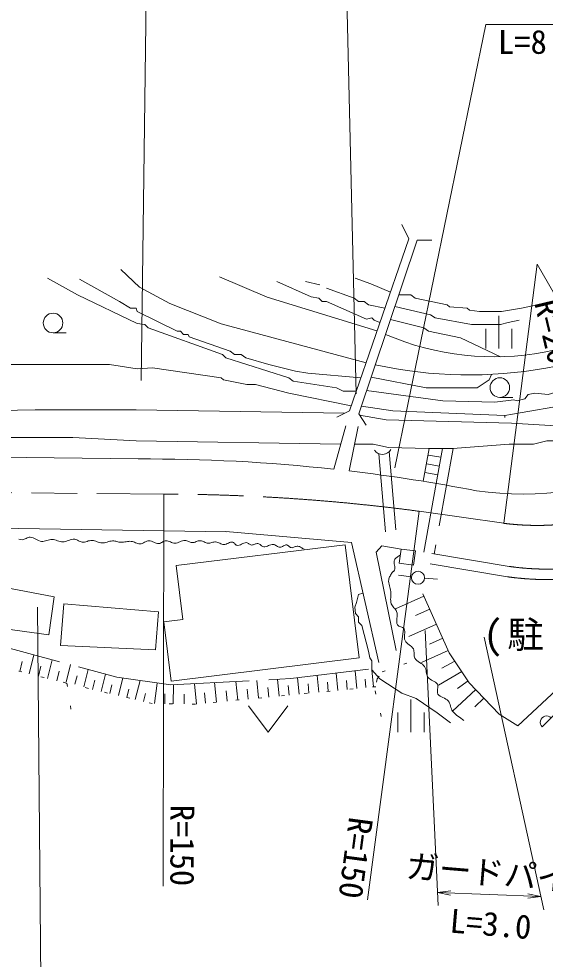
# Model space of a CAD drawing. Units: millimetres, scale not verified. Extents: x 40000 to 680000, y 20000 to 380000.
# Drawn here: x 468712 to 508952, y 264004 to 335964 of the extents above; entities that cross this region are included whole.
import ezdxf
from ezdxf.enums import TextEntityAlignment as Align

# ---------------------------------------------------------------- set-up
doc = ezdxf.new("R2010")
doc.units = ezdxf.units.MM
doc.header["$LTSCALE"] = 1000
for name, pattern in [('CHAIN', [18.5, 12, -1.5, 3.5, -1.5]), ('DASHED', [7.5, 6, -1.5]), ('DOTTED', [1.75, 0.25, -1.5])]:
    doc.linetypes.add(name, pattern=pattern)
for name, color, linetype, lineweight in [('M-BGD', 7, 'Continuous', 13), ('M-BMK', 2, 'CHAIN', 13), ('M-STR-HTXT', 7, 'Continuous', 13)]:
    doc.layers.add(name, color=color, linetype=linetype, lineweight=lineweight)
doc.styles.add('ＭＳ ゴシック', font='')
doc.styles.get('ＭＳ ゴシック').set_extended_font_data('MS Gothic')

# ---------------------------------------------------------------- blocks, each defined once
blk = doc.blocks.new('広葉樹林')
at = {"color": 7, "linetype": 'Continuous', "lineweight": 13}
blk.add_line((0, 0), (1, 0), dxfattribs=at)
blk.add_circle((0, 0.75), 0.75, dxfattribs=at)
blk = doc.blocks.new('荒地')
at = {"color": 7, "linetype": 'Continuous', "lineweight": 13}
for p, q in [((0, 0), (0, 2.5)), ((-1, 1.5), (-1, 0)), ((1, 1.5), (1, 0))]:
    blk.add_line(p, q, dxfattribs=at)
blk = doc.blocks.new('畑')
at = {"color": 7, "linetype": 'Continuous', "lineweight": 13}
for p, q in [((-1.5, 2), (0, 0)), ((0, 0), (1.5, 2))]:
    blk.add_line(p, q, dxfattribs=at)
blk = doc.blocks.new('open_arrow')
at = {"color": 0, "linetype": 'Continuous', "lineweight": -2}
blk.add_lwpolyline([(7.5, 1.25), (0, 0), (7.5, -1.25)], dxfattribs=at)

msp = doc.modelspace()

# ---------------------------------------------------------------- linework, layer by layer
at = {"layer": 'M-BGD'}
for p, q in [((498527, 319138), (498002, 320226)), ((493985, 305960), (498527, 319138)), ((499166, 319025), (494698, 305735)), ((500292, 319025), (499166, 319025)), ((477941, 315425), (476514, 316777)), ((473355, 316033), (476403, 314339)), ((487702, 314675), (484060, 316214)), ((494437, 316117), (495623, 315694)), ((480268, 314187), (477941, 315425)), ((490627, 315863), (491728, 315609)), ((495623, 315694), (497115, 315041)), ((496095, 312083), (487702, 314675)), ((477673, 313831), (477758, 313577)), ((484173, 312610), (480268, 314187)), ((495453, 314085), (496694, 313819)), ((508831, 314170), (507137, 313831)), ((495256, 309647), (484173, 312610)), ((506968, 312900), (506121, 312731)), ((508153, 307312), (507645, 307227)), ((477673, 306042), (493591, 305788)), ((493985, 305960), (493027, 305472)), ((494698, 305735), (495261, 304871)), ((506460, 305703), (505867, 305619)), ((505867, 305619), (505867, 305449)), ((492786, 301512), (493703, 304815)), ((493976, 301365), (494660, 304777)), ((477673, 303671), (493315, 303418)), ((496977, 303163), (500025, 303079)), ((500025, 303079), (500957, 303079)), ((501102, 303079), (500622, 300407)), ((500957, 303079), (501888, 303079)), ((506206, 303417), (501888, 303079)), ((442551, 302730), (477836, 302285)), ((499997, 302585), (500981, 302407)), ((499877, 301913), (500861, 301736)), ((499756, 301242), (500740, 301065)), ((442302, 297405), (484560, 296714)), ((506871, 281853), (523202, 297208)), ((484547, 296738), (494135, 295880)), ((494135, 295880), (496237, 286719)), ((496021, 295143), (496472, 295631)), ((497561, 287634), (496021, 295143)), ((496472, 295631), (497936, 295392)), ((498735, 293257), (497743, 293380)), ((499730, 293159), (500727, 293085)), ((499680, 291792), (497506, 290824)), ((501615, 287447), (499607, 291956)), ((494402, 290934), (494462, 290453)), ((500129, 290783), (499042, 290299)), ((508717, 281776), (517802, 290824)), ((500639, 289639), (498534, 288702)), ((501120, 288559), (500102, 288105)), ((469503, 285841), (469866, 287296)), ((501541, 287613), (499504, 286706)), ((503154, 285156), (501615, 287447)), ((468784, 286021), (468975, 286785)), ((470210, 285663), (470398, 286416)), ((470916, 285486), (471273, 286917)), ((472319, 285204), (472654, 286545)), ((502038, 286817), (501049, 286269)), ((471610, 285312), (471795, 286054)), ((473005, 285050), (473167, 285698)), ((473675, 284837), (474009, 286179)), ((475008, 284491), (475340, 285821)), ((491639, 284435), (491516, 285716)), ((493107, 284577), (492980, 285890)), ((494544, 284716), (494414, 286061)), ((495834, 284841), (495707, 286158)), ((495707, 286145), (496300, 285468)), ((502575, 286018), (500788, 284966)), ((474339, 284650), (474513, 285349)), ((475667, 284334), (475835, 285006)), ((476324, 284177), (476660, 285522)), ((477616, 283869), (477980, 285330)), ((479089, 283559), (479297, 285138)), ((480517, 283543), (480534, 284998)), ((482288, 283531), (482138, 285084)), ((483822, 283679), (483678, 285166)), ((485452, 283837), (485315, 285253)), ((487048, 283991), (486918, 285338)), ((488611, 284142), (488487, 285422)), ((490141, 284290), (490020, 285538)), ((490891, 284363), (490823, 285067)), ((492374, 284506), (492307, 285195)), ((493826, 284647), (493761, 285320)), ((495248, 284784), (495184, 285443)), ((496300, 285468), (497993, 284367)), ((503054, 285307), (502252, 284725)), ((505445, 282754), (503154, 285156)), ((476971, 284023), (477132, 284669)), ((478250, 283718), (478405, 284339)), ((479875, 283550), (479884, 284314)), ((481340, 283533), (481349, 284288)), ((482991, 283599), (482914, 284387)), ((484638, 283758), (484563, 284529)), ((486251, 283914), (486178, 284668)), ((487830, 284067), (487759, 284804)), ((489377, 284216), (489307, 284937)), ((497993, 284367), (499094, 283944)), ((503641, 284646), (501878, 282979)), ((499094, 283944), (500703, 282843)), ((504274, 283982), (503581, 283321)), ((500703, 282843), (501719, 282081)), ((506871, 281853), (505445, 282754))]:
    msp.add_line(p, q, dxfattribs=at)
at = {"layer": 'M-BGD', "linetype": 'DASHED'}
for p, q in [((500086, 303079), (499635, 300571)), ((501915, 303081), (500463, 295009)), ((496248, 302679), (496844, 295570)), ((497036, 302849), (497658, 295437)), ((500622, 300407), (499674, 295140)), ((506195, 294059), (499026, 295247)), ((506072, 293268), (498922, 294454)), ((466030, 288329), (476204, 285588)), ((489495, 285476), (495707, 286215)), ((476204, 285588), (480334, 284987)), ((480334, 284987), (489495, 285476))]:
    msp.add_line(p, q, dxfattribs=at)
at = {"layer": 'M-BGD', "linetype": 'DOTTED'}
for p, q in [((472339, 285129), (461976, 287728)), ((496487, 285992), (499059, 286893)), ((496112, 285447), (496487, 285992)), ((474027, 284725), (472375, 285250)), ((472395, 285115), (472713, 282998)), ((496112, 285447), (495943, 284528)), ((478908, 283561), (474027, 284725)), ((496003, 284857), (482211, 283523)), ((495943, 284528), (496450, 282444)), ((482211, 283523), (478908, 283561))]:
    msp.add_line(p, q, dxfattribs=at)
at = {"layer": 'M-BGD'}
for points in [[(470900, 316117), (473186, 314847), (477758, 312646)], [(488426, 315863), (491051, 314678), (491643, 314593), (491897, 314339), (492236, 314339), (495284, 312985)], [(492236, 315355), (494353, 314593), (494691, 314339), (495115, 314339), (495453, 314085)], [(497761, 314847), (498671, 314847), (499009, 314593), (501465, 314085), (501634, 313916), (502989, 313831), (503158, 313662), (503920, 313577), (505613, 313577), (507137, 313831)], [(476403, 314339), (477250, 313831), (477673, 313831)], [(497463, 313961), (500195, 313323), (500533, 313069), (503327, 312561), (505529, 312561), (506121, 312731)], [(477758, 313577), (480806, 312053), (481060, 312053), (481314, 311799), (481653, 311799), (481737, 311630), (484870, 310529), (485209, 310275), (485717, 310275), (486055, 310021), (487833, 309513), (489865, 309005), (490797, 308836), (494859, 308497)], [(495284, 312985), (495707, 313069), (495877, 312900), (496316, 312724)], [(477758, 312646), (478351, 312561), (478605, 312307), (484277, 310275), (484531, 310021), (489357, 308497), (489696, 308243), (492998, 307735), (493506, 307481), (494509, 307481)], [(497123, 312948), (499687, 312307), (500025, 312053), (502481, 311545), (505545, 310103)], [(477758, 309175), (475641, 309513), (459724, 309513), (453543, 309259), (440589, 307905)], [(477758, 309175), (478943, 309259), (484193, 308497), (484362, 308328), (486140, 307989), (486817, 307989), (489357, 307312), (494122, 306359)], [(504851, 308751), (504682, 308328), (503751, 307735), (500957, 307735), (499856, 307735), (495642, 308542)], [(514080, 308836), (513487, 308751), (513149, 308497), (510524, 307735), (510355, 307566), (509169, 307227), (508153, 307312)], [(495296, 307514), (501126, 306719), (505105, 306635), (506545, 306804)], [(514588, 307651), (513741, 307481), (513403, 307227), (510863, 306465), (506460, 305703)], [(507645, 307227), (507391, 306889), (506799, 306719), (506545, 306804)], [(477673, 306042), (469969, 306042), (465905, 305957), (452019, 305111), (440759, 305111)], [(494898, 306329), (497316, 305957), (505867, 305619)], [(506375, 305026), (510609, 304772), (513403, 305195), (515435, 305873)], [(494762, 305636), (496808, 305280), (506375, 305026)], [(515858, 304857), (513487, 304179), (510439, 303671), (509085, 303671), (508069, 303417), (506206, 303417)], [(451765, 303671), (452273, 303417), (453035, 303587), (458369, 303587), (463365, 303671), (467344, 303925), (472847, 303925), (477673, 303671)], [(494388, 303417), (495792, 303417), (496977, 303163)], [(490527, 295367), (490468, 295399), (490410, 295435), (490352, 295472), (490293, 295509), (490234, 295543), (490174, 295572), (490111, 295594), (490046, 295607), (489982, 295608), (489917, 295595), (489854, 295574), (489790, 295549), (489727, 295525), (489663, 295505), (489599, 295494), (489535, 295497), (489488, 295512), (489445, 295538), (489404, 295570), (489365, 295606), (489326, 295641), (489285, 295672), (489241, 295695), (489194, 295708), (489128, 295705), (489064, 295687), (489001, 295658), (488939, 295623), (488877, 295588), (488814, 295556), (488749, 295535), (488683, 295527), (488614, 295537), (488549, 295560), (488485, 295592), (488422, 295629), (488359, 295666), (488295, 295699), (488230, 295725), (488161, 295738), (488070, 295735), (487979, 295715), (487889, 295684), (487800, 295648), (487711, 295612), (487621, 295583), (487531, 295566), (487440, 295567), (487379, 295583), (487322, 295611), (487267, 295647), (487214, 295687), (487161, 295728), (487106, 295764), (487049, 295792), (486988, 295808), (486928, 295809), (486868, 295798), (486808, 295778), (486748, 295755), (486688, 295731), (486629, 295711), (486568, 295699), (486507, 295698), (486454, 295709), (486404, 295730), (486355, 295758), (486307, 295789), (486259, 295820), (486210, 295847), (486159, 295868), (486106, 295878), (486013, 295873), (485920, 295848), (485829, 295810), (485739, 295766), (485648, 295724), (485558, 295690), (485467, 295672), (485374, 295678), (485331, 295694), (485292, 295722), (485257, 295758), (485224, 295798), (485191, 295837), (485156, 295873), (485118, 295901), (485074, 295918), (484987, 295924), (484901, 295910), (484815, 295881), (484730, 295844), (484644, 295805), (484558, 295770), (484471, 295746), (484382, 295738), (484302, 295748), (484224, 295770), (484147, 295800), (484071, 295835), (483995, 295870), (483919, 295902), (483841, 295926), (483760, 295938), (483687, 295936), (483614, 295924), (483542, 295905), (483470, 295882), (483397, 295860), (483325, 295841), (483252, 295829), (483179, 295828), (483104, 295840), (483031, 295864), (482959, 295895), (482888, 295930), (482818, 295964), (482746, 295995), (482673, 296017), (482598, 296028), (482515, 296025), (482433, 296009), (482352, 295983), (482272, 295954), (482191, 295924), (482110, 295899), (482029, 295882), (481946, 295878), (481879, 295888), (481813, 295907), (481749, 295934), (481685, 295965), (481622, 295995), (481557, 296021), (481492, 296040), (481425, 296049), (481325, 296041), (481227, 296018), (481130, 295985), (481034, 295945), (480938, 295906), (480841, 295871), (480743, 295847), (480643, 295838), (480556, 295847), (480472, 295870), (480389, 295902), (480307, 295938), (480224, 295974), (480141, 296004), (480057, 296024), (479971, 296028), (479897, 296017), (479827, 295991), (479758, 295957), (479690, 295918), (479622, 295879), (479554, 295845), (479483, 295820), (479410, 295808), (479314, 295814), (479221, 295836), (479130, 295871), (479039, 295911), (478948, 295951), (478856, 295986), (478763, 296011), (478668, 296018), (478578, 296007), (478491, 295981), (478406, 295945), (478322, 295903), (478238, 295862), (478152, 295825), (478065, 295799), (477976, 295788), (477890, 295794), (477805, 295812), (477722, 295840), (477640, 295873), (477557, 295907), (477474, 295939), (477390, 295964), (477304, 295978), (477208, 295982), (477111, 295976), (477015, 295965), (476919, 295949), (476822, 295933), (476726, 295919), (476629, 295910), (476532, 295908), (476450, 295915), (476369, 295927), (476288, 295944), (476207, 295962), (476126, 295980), (476044, 295995), (475963, 296005), (475881, 296008), (475778, 296000), (475676, 295982), (475575, 295957), (475475, 295928), (475374, 295901), (475273, 295877), (475171, 295862), (475069, 295858), (474973, 295868), (474879, 295890), (474785, 295919), (474693, 295953), (474600, 295986), (474507, 296016), (474413, 296038), (474317, 296049), (474219, 296045), (474123, 296029), (474026, 296005), (473930, 295977), (473834, 295950), (473738, 295928), (473642, 295916), (473545, 295918), (473473, 295933), (473403, 295959), (473336, 295993), (473269, 296030), (473203, 296067), (473135, 296100), (473066, 296125), (472994, 296139), (472877, 296138), (472761, 296118), (472647, 296087), (472533, 296048), (472419, 296008), (472304, 295973), (472188, 295948), (472071, 295938), (471969, 295946), (471869, 295966), (471769, 295994), (471670, 296026), (471571, 296059), (471472, 296088), (471371, 296109), (471269, 296119), (471165, 296114), (471062, 296096), (470960, 296071), (470858, 296042), (470756, 296013), (470653, 295990), (470551, 295977), (470447, 295978), (470335, 296000), (470227, 296040), (470121, 296091), (470017, 296147), (469912, 296202), (469806, 296250), (469698, 296285), (469585, 296299), (469505, 296292), (469427, 296271), (469350, 296240), (469274, 296203), (469198, 296167), (469122, 296134), (469044, 296110), (468963, 296099), (468831, 296107), (468700, 296136)], [(497836, 294916), (497783, 294872), (497727, 294832), (497669, 294792), (497612, 294752), (497558, 294709), (497509, 294664), (497467, 294613), (497435, 294555), (497408, 294463), (497404, 294366), (497414, 294266), (497432, 294165), (497450, 294063), (497462, 293963), (497459, 293866), (497435, 293773), (497420, 293745), (497400, 293721), (497376, 293700), (497350, 293679), (497324, 293659), (497298, 293639), (497275, 293617), (497254, 293592), (497210, 293528), (497167, 293462), (497127, 293394), (497090, 293325), (497057, 293254), (497029, 293181), (497008, 293107), (496994, 293031), (496987, 292919), (496996, 292808), (497016, 292697), (497044, 292586), (497074, 292474), (497105, 292363), (497130, 292252), (497148, 292139), (497155, 292022), (497153, 291903), (497148, 291784), (497142, 291665), (497139, 291546), (497142, 291429), (497156, 291314), (497185, 291201), (497222, 291118), (497271, 291042), (497328, 290970), (497390, 290900), (497452, 290830), (497510, 290758), (497560, 290682), (497598, 290600), (497626, 290477), (497632, 290348), (497625, 290215), (497612, 290082), (497602, 289950), (497603, 289822), (497624, 289700), (497673, 289586), (497719, 289533), (497777, 289494), (497845, 289463), (497917, 289436), (497989, 289410), (498057, 289379), (498116, 289339), (498161, 289286), (498205, 289185), (498222, 289075), (498221, 288960), (498210, 288842), (498198, 288723), (498193, 288605), (498203, 288492), (498236, 288385), (498294, 288290), (498370, 288208), (498458, 288134), (498552, 288064), (498646, 287995), (498735, 287921), (498813, 287840), (498875, 287747), (498906, 287663), (498922, 287574), (498927, 287482), (498928, 287388), (498929, 287295), (498935, 287203), (498953, 287116), (498987, 287034), (499058, 286935), (499147, 286851), (499247, 286778), (499355, 286710), (499463, 286642), (499567, 286570), (499660, 286490), (499738, 286395), (499788, 286300), (499823, 286198), (499847, 286090), (499866, 285980), (499886, 285870), (499911, 285764), (499948, 285662), (500001, 285569), (500075, 285489), (500165, 285423), (500265, 285366), (500370, 285314), (500472, 285261), (500568, 285202), (500650, 285131), (500714, 285044), (500745, 284957), (500753, 284864), (500746, 284767), (500731, 284667), (500717, 284568), (500710, 284471), (500719, 284379), (500752, 284293), (500822, 284201), (500912, 284129), (501016, 284070), (501129, 284018), (501243, 283968), (501354, 283913), (501455, 283848), (501540, 283767), (501600, 283680), (501646, 283584), (501682, 283482), (501713, 283377), (501744, 283271), (501779, 283168), (501822, 283069), (501878, 282979), (501968, 282872), (502067, 282775), (502174, 282685), (502286, 282599), (502401, 282517), (502517, 282435), (502631, 282352), (502741, 282266)], [(495022, 292013), (494691, 291903), (494522, 291310), (494402, 290934)], [(494462, 290453), (494691, 290209), (494691, 289786), (494945, 289532), (495453, 287585)], [(495707, 286145), (495707, 286823), (495538, 287077), (495453, 287585)]]:
    msp.add_lwpolyline(points, dxfattribs=at)
for points in [[(480749, 294123), (481257, 289990), (479794, 289811), (480349, 285291), (494726, 287057), (493663, 295709)], [(497936, 295392), (499026, 295247), (498882, 294157), (497792, 294301)], [(464312, 293091), (463742, 289814), (471011, 288816), (471412, 291739)], [(472164, 291199), (471898, 288010), (479149, 287678), (479392, 290597)]]:
    msp.add_lwpolyline(points, close=True, dxfattribs=at)
msp.add_circle((499231, 293195), 500, dxfattribs=at)
for centre, radius, start, end in [((505061, 331062), 20964, 246.62316, 314.35479), ((503127, 342231), 33516, 257.65294, 302.51688), ((496514, 303362), 733, 214.6161, 330.92434), ((478363, 169556), 132730, 83.76637, 90.22752), ((507261, 325161), 25564, 262.00109, 294.13011), ((478363, 169556), 132730, 78.99386, 83.24484), ((509061, 282129), 493, 44.09235, 225.6704)]:
    msp.add_arc(centre, radius, start, end, dxfattribs=at)
at = {"layer": 'M-BGD', "linetype": 'DASHED'}
for centre, radius, start, end in [((509163, 315128), 21277, 261.98329, 307.09907), ((509163, 315127), 22076, 261.95274, 306.94586)]:
    msp.add_arc(centre, radius, start, end, dxfattribs=at)
at = {"layer": 'M-BMK'}
for p, q in [((456185, 299806), (479805, 299592)), ((499327, 298278), (505804, 297358))]:
    msp.add_line(p, q, dxfattribs=at)
for centre, radius, start, end in [((479514, 149593), 150000, 82.40977, 89.88895), ((508338, 317197), 20000, 262.71936, 299.76772)]:
    msp.add_arc(centre, radius, start, end, dxfattribs=at)
at = {"layer": 'M-STR-HTXT'}
for p, q in [((494498, 307254), (493681, 342357)), ((478076, 308286), (478467, 340046)), ((505798, 297359), (508338, 317197)), ((518268, 299836), (508338, 317197)), ((479805, 299592), (479747, 269592)), ((499327, 298278), (495365, 268541)), ((470151, 290951), (470422, 258083)), ((499768, 289160), (500778, 268111)), ((504298, 288654), (508839, 267790)), ((500730, 269113), (508619, 268799))]:
    msp.add_line(p, q, dxfattribs=at)
msp.add_lwpolyline([(497450, 301615), (504428, 335540), (523836, 335540)], dxfattribs=at)

# ---------------------------------------------------------------- block references
at = {"layer": 'M-BGD', "xscale": 1000, "yscale": 1000}
for name, p in [('広葉樹林', (471329, 311938)), ('荒地', (505415, 310735)), ('広葉樹林', (505485, 306993)), ('荒地', (498693, 281384)), ('畑', (487770, 281382))]:
    msp.add_blockref(name, p, dxfattribs=at)
at = {"layer": 'M-STR-HTXT', "rotation": 78.4}
msp.add_blockref('open_arrow', (497450, 301615), dxfattribs=at)
at = {"layer": 'M-STR-HTXT', "xscale": 133, "yscale": 133}
for p, rotation in [((500730, 269113), 357.7), ((508619, 268799), 177.7)]:
    msp.add_blockref('open_arrow', p, dxfattribs=dict(at, rotation=rotation))

# ---------------------------------------------------------------- texts
at = {"layer": 'M-BGD', "style": 'ＭＳ ゴシック'}
for s, height, p in [('(', 2199, (504960, 288841)), ('駐', 2053, (507460, 288841))]:
    msp.add_text(s, height=height, dxfattribs=at).set_placement(p, align=Align.MIDDLE_CENTER)
at = {"layer": 'M-STR-HTXT', "style": 'ＭＳ ゴシック'}
msp.add_text('L=8.0  φ=800', height=1833, dxfattribs=at).set_placement((505340, 332733), align=Align.BOTTOM_LEFT)
msp.add_text('R=20', height=1833, rotation=283.446, dxfattribs=at).set_placement((507575, 314114), align=Align.BOTTOM_LEFT)
for rotation, p in [(269.889, (479747, 269592)), (262.41, (492607, 268850))]:
    msp.add_text('R=150', height=1833, rotation=rotation, dxfattribs=at).set_placement(p, align=Align.BOTTOM_RIGHT)
for s, p in [('ガードパイプ', (505695, 269075)), ('L=3.0', (504668, 265244))]:
    msp.add_text(s, height=1833, rotation=355.236, dxfattribs=at).set_placement(p, align=Align.BOTTOM_CENTER)

doc.saveas('drawing.dxf')
